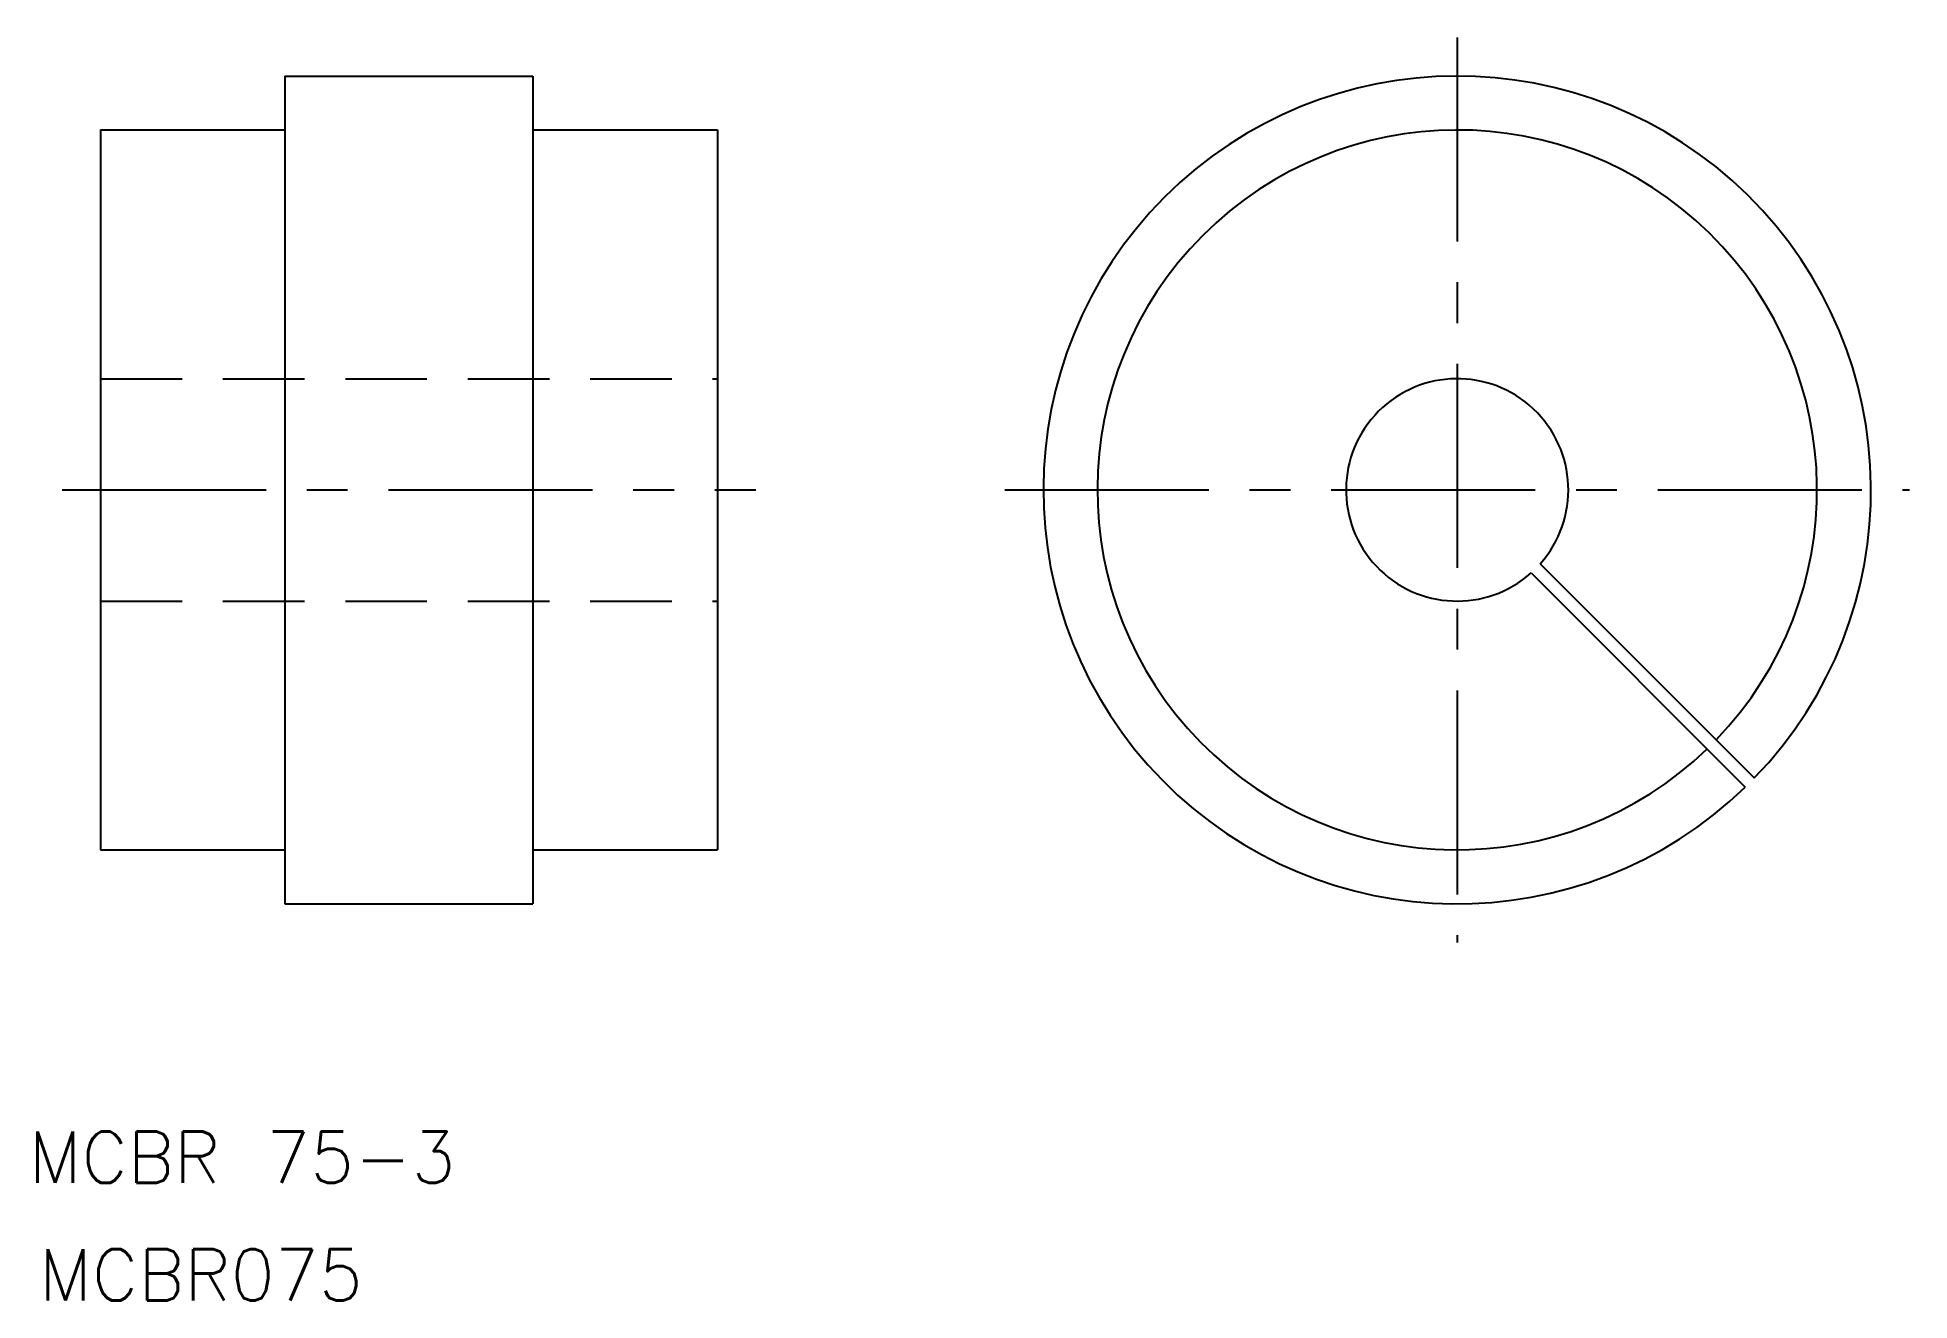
# Model space of a CAD drawing. Extents: x 53 to 199, y 119 to 217.
import ezdxf
from ezdxf.enums import TextEntityAlignment as Align

# ---------------------------------------------------------------- set-up
doc = ezdxf.new("R2010")
doc.units = 0
doc.header["$LTSCALE"] = 0.5
doc.linetypes.add('CENTER', pattern=[50.8, 31.75, -6.35, 6.35, -6.35])
doc.linetypes.add('DASHED', pattern=[19.05, 12.7, -6.35])
doc.layers.get('0').update_dxf_attribs({"linetype": 'CONTINUOUS'})
doc.layers.add('CENTER', color=1, linetype='CENTER')
doc.layers.add('NOTE', color=9, linetype='CONTINUOUS')
doc.styles.get("Standard").update_dxf_attribs({"font": 'txt.shx'})

msp = doc.modelspace()

# ---------------------------------------------------------------- linework, layer by layer
for p, q in [((72.674927, 213.942648), (91.974926, 213.942648)), ((72.674927, 213.942648), (72.674927, 149.542646)), ((77.499927, 213.942648), (77.499927, 213.942748)), ((82.324927, 213.942648), (82.325027, 213.942648)), ((91.974926, 213.942648), (91.974926, 149.542646)), ((58.324927, 209.742647), (58.324927, 153.742647)), ((58.324927, 209.742647), (72.674927, 209.742647)), ((91.974926, 209.742647), (106.324927, 209.742647)), ((106.324927, 209.742647), (106.324927, 153.742647)), ((169.644353, 175.282847), (186.304204, 158.622997)), ((170.351461, 175.989954), (187.011312, 159.330105)), ((58.324927, 153.742647), (72.674927, 153.742647)), ((91.974926, 153.742647), (106.324927, 153.742647)), ((72.674927, 149.542646), (91.974926, 149.542646))]:
    msp.add_line(p, q)
at = {"color": 3, "linetype": 'DASHED'}
for p, q in [((58.324927, 190.392647), (106.324927, 190.392647)), ((58.324927, 173.092648), (106.324927, 173.092648))]:
    msp.add_line(p, q, dxfattribs=at)
for radius, start, end in [(32.200001, 315.88972, 314.11029), (28, 316.02319, 313.9768), (8.65, 318.31374, 311.68626)]:
    msp.add_arc((163.89166, 181.742647), radius, start, end)
at = {"layer": 'CENTER'}
for p, q in [((163.89166, 216.942648), (163.89166, 146.542646)), ((55.324927, 181.742647), (109.324927, 181.742647)), ((128.691663, 181.742647), (199.091663, 181.742647))]:
    msp.add_line(p, q, dxfattribs=at)

# ---------------------------------------------------------------- texts
at = {"layer": 'NOTE'}
for s, p in [('MCBR 75-3', (69.339204, 126.623557)), ('MCBR075', (66.139204, 117.47651))]:
    msp.add_text(s, height=4, dxfattribs=at).set_placement(p, align=Align.BOTTOM_CENTER)

doc.saveas('drawing.dxf')
